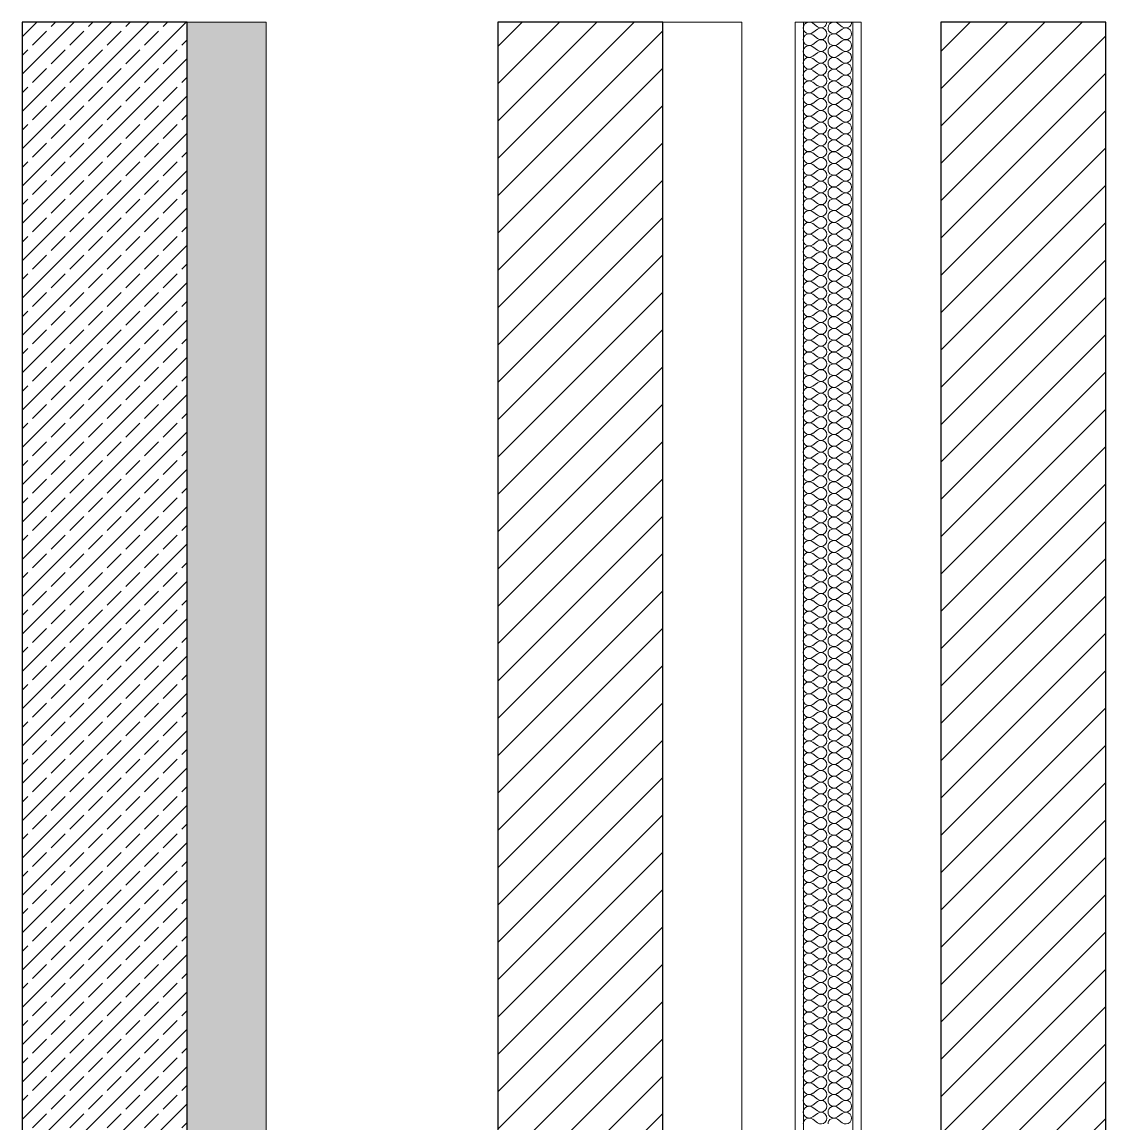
# Model space of a CAD drawing. Header units: centimetres. Extents: x 2952 to 4857, y -1578 to 78.
# Drawn here: x 4641.3 to 4805.5, y -1140.7 to -973.7 of the extents above; entities that cross this region are included whole.
import ezdxf

# ---------------------------------------------------------------- set-up
doc = ezdxf.new("R2010")
doc.units = ezdxf.units.CM
doc.header["$MEASUREMENT"] = 0
doc.layers.add('fill', color=7, linetype='Continuous')
doc.layers.add('стени', color=7, linetype='Continuous')
pattern_1 = [(45, (0, 0), (-2.828427, 2.828427), [])]

# ---------------------------------------------------------------- blocks, each defined once
blk = doc.blocks.new('*X12')
at = {"layer": 'fill', "color": 7, "linetype": 'Continuous', "lineweight": 5}
for p, q in [((4761.8, -974.45), (4761.08, -973.91)), ((4761.8, -974.81), (4761.08, -975.34)), ((4765.55, -974.45), (4764.83, -973.91)), ((4765.55, -974.81), (4764.83, -975.34)), ((4761.8, -976.23), (4761.08, -975.7)), ((4761.8, -976.59), (4761.08, -977.13)), ((4765.55, -976.23), (4764.83, -975.7)), ((4765.55, -976.59), (4764.83, -977.13)), ((4761.8, -978.02), (4761.08, -977.48)), ((4761.8, -978.38), (4761.08, -978.91)), ((4765.55, -978.02), (4764.83, -977.48)), ((4765.55, -978.38), (4764.83, -978.91)), ((4761.8, -979.81), (4761.08, -979.27)), ((4765.55, -979.81), (4764.83, -979.27)), ((4761.8, -980.16), (4761.08, -980.7)), ((4761.8, -981.59), (4761.08, -981.06)), ((4765.55, -980.16), (4764.83, -980.7)), ((4765.55, -981.59), (4764.83, -981.06)), ((4761.8, -981.95), (4761.08, -982.48)), ((4761.8, -983.38), (4761.08, -982.84)), ((4765.55, -981.95), (4764.83, -982.48)), ((4765.55, -983.38), (4764.83, -982.84)), ((4761.8, -983.73), (4761.08, -984.27)), ((4761.8, -985.16), (4761.08, -984.63)), ((4765.55, -983.73), (4764.83, -984.27)), ((4765.55, -985.16), (4764.83, -984.63)), ((4761.8, -985.52), (4761.08, -986.06)), ((4761.8, -986.95), (4761.08, -986.41)), ((4765.55, -985.52), (4764.83, -986.06)), ((4765.55, -986.95), (4764.83, -986.41)), ((4761.8, -987.31), (4761.08, -987.84)), ((4761.8, -988.73), (4761.08, -988.2)), ((4765.55, -987.31), (4764.83, -987.84)), ((4765.55, -988.73), (4764.83, -988.2)), ((4761.8, -989.09), (4761.08, -989.63)), ((4761.8, -990.52), (4761.08, -989.98)), ((4765.55, -989.09), (4764.83, -989.63)), ((4765.55, -990.52), (4764.83, -989.98)), ((4761.8, -990.88), (4761.08, -991.41)), ((4765.55, -990.88), (4764.83, -991.41)), ((4761.8, -992.31), (4761.08, -991.77)), ((4761.8, -992.66), (4761.08, -993.2)), ((4765.55, -992.31), (4764.83, -991.77)), ((4765.55, -992.66), (4764.83, -993.2)), ((4761.8, -994.09), (4761.08, -993.56)), ((4761.8, -994.45), (4761.08, -994.98)), ((4765.55, -994.09), (4764.83, -993.56)), ((4765.55, -994.45), (4764.83, -994.98)), ((4761.8, -995.88), (4761.08, -995.34)), ((4761.8, -996.23), (4761.08, -996.77)), ((4765.55, -995.88), (4764.83, -995.34)), ((4765.55, -996.23), (4764.83, -996.77)), ((4761.8, -997.66), (4761.08, -997.13)), ((4761.8, -998.02), (4761.08, -998.56)), ((4765.55, -997.66), (4764.83, -997.13)), ((4765.55, -998.02), (4764.83, -998.56)), ((4761.8, -999.45), (4761.08, -998.91)), ((4761.8, -999.81), (4761.08, -1000.34)), ((4765.55, -999.45), (4764.83, -998.91)), ((4765.55, -999.81), (4764.83, -1000.34)), ((4761.8, -1001.23), (4761.08, -1000.7)), ((4761.8, -1001.59), (4761.08, -1002.13)), ((4765.55, -1001.23), (4764.83, -1000.7)), ((4765.55, -1001.59), (4764.83, -1002.13)), ((4761.8, -1003.02), (4761.08, -1002.48)), ((4761.8, -1003.38), (4761.08, -1003.91)), ((4765.55, -1003.02), (4764.83, -1002.48)), ((4765.55, -1003.38), (4764.83, -1003.91)), ((4761.8, -1004.81), (4761.08, -1004.27)), ((4765.55, -1004.81), (4764.83, -1004.27)), ((4761.8, -1005.16), (4761.08, -1005.7)), ((4761.8, -1006.59), (4761.08, -1006.06)), ((4765.55, -1005.16), (4764.83, -1005.7)), ((4765.55, -1006.59), (4764.83, -1006.06)), ((4761.8, -1006.95), (4761.08, -1007.48)), ((4761.8, -1008.38), (4761.08, -1007.84)), ((4765.55, -1006.95), (4764.83, -1007.48)), ((4765.55, -1008.38), (4764.83, -1007.84)), ((4761.8, -1008.73), (4761.08, -1009.27)), ((4761.8, -1010.16), (4761.08, -1009.63)), ((4765.55, -1008.73), (4764.83, -1009.27)), ((4765.55, -1010.16), (4764.83, -1009.63)), ((4761.8, -1010.52), (4761.08, -1011.06)), ((4761.8, -1011.95), (4761.08, -1011.41)), ((4765.55, -1010.52), (4764.83, -1011.06)), ((4765.55, -1011.95), (4764.83, -1011.41)), ((4761.8, -1012.31), (4761.08, -1012.84)), ((4761.8, -1013.73), (4761.08, -1013.2)), ((4765.55, -1012.31), (4764.83, -1012.84)), ((4765.55, -1013.73), (4764.83, -1013.2)), ((4761.8, -1014.09), (4761.08, -1014.63)), ((4761.8, -1015.52), (4761.08, -1014.98)), ((4765.55, -1014.09), (4764.83, -1014.63)), ((4765.55, -1015.52), (4764.83, -1014.98)), ((4761.8, -1015.88), (4761.08, -1016.41)), ((4761.8, -1017.31), (4761.08, -1016.77)), ((4765.55, -1015.88), (4764.83, -1016.41)), ((4765.55, -1017.31), (4764.83, -1016.77)), ((4761.8, -1017.66), (4761.08, -1018.2)), ((4765.55, -1017.66), (4764.83, -1018.2)), ((4761.8, -1019.09), (4761.08, -1018.56)), ((4761.8, -1019.45), (4761.08, -1019.98)), ((4765.55, -1019.09), (4764.83, -1018.56)), ((4765.55, -1019.45), (4764.83, -1019.98)), ((4761.8, -1020.88), (4761.08, -1020.34)), ((4761.8, -1021.23), (4761.08, -1021.77)), ((4765.55, -1020.88), (4764.83, -1020.34)), ((4765.55, -1021.23), (4764.83, -1021.77)), ((4761.8, -1022.66), (4761.08, -1022.13)), ((4761.8, -1023.02), (4761.08, -1023.56)), ((4765.55, -1022.66), (4764.83, -1022.13)), ((4765.55, -1023.02), (4764.83, -1023.56)), ((4761.8, -1024.45), (4761.08, -1023.91)), ((4761.8, -1024.81), (4761.08, -1025.34)), ((4765.55, -1024.45), (4764.83, -1023.91)), ((4765.55, -1024.81), (4764.83, -1025.34)), ((4761.8, -1026.23), (4761.08, -1025.7)), ((4761.8, -1026.59), (4761.08, -1027.13)), ((4765.55, -1026.23), (4764.83, -1025.7)), ((4765.55, -1026.59), (4764.83, -1027.13)), ((4761.8, -1028.02), (4761.08, -1027.48)), ((4761.8, -1028.38), (4761.08, -1028.91)), ((4765.55, -1028.02), (4764.83, -1027.48)), ((4765.55, -1028.38), (4764.83, -1028.91)), ((4761.8, -1029.81), (4761.08, -1029.27)), ((4765.55, -1029.81), (4764.83, -1029.27)), ((4761.8, -1030.16), (4761.08, -1030.7)), ((4761.8, -1031.59), (4761.08, -1031.06)), ((4765.55, -1030.16), (4764.83, -1030.7)), ((4765.55, -1031.59), (4764.83, -1031.06)), ((4761.8, -1031.95), (4761.08, -1032.48)), ((4761.8, -1033.38), (4761.08, -1032.84)), ((4765.55, -1031.95), (4764.83, -1032.48)), ((4765.55, -1033.38), (4764.83, -1032.84)), ((4761.8, -1033.73), (4761.08, -1034.27)), ((4761.8, -1035.16), (4761.08, -1034.63)), ((4765.55, -1033.73), (4764.83, -1034.27)), ((4765.55, -1035.16), (4764.83, -1034.63)), ((4761.8, -1035.52), (4761.08, -1036.06)), ((4761.8, -1036.95), (4761.08, -1036.41)), ((4765.55, -1035.52), (4764.83, -1036.06)), ((4765.55, -1036.95), (4764.83, -1036.41)), ((4761.8, -1037.31), (4761.08, -1037.84)), ((4761.8, -1038.73), (4761.08, -1038.2)), ((4765.55, -1037.31), (4764.83, -1037.84)), ((4765.55, -1038.73), (4764.83, -1038.2)), ((4761.8, -1039.09), (4761.08, -1039.63)), ((4761.8, -1040.52), (4761.08, -1039.98)), ((4765.55, -1039.09), (4764.83, -1039.63)), ((4765.55, -1040.52), (4764.83, -1039.98)), ((4761.8, -1040.88), (4761.08, -1041.41)), ((4761.8, -1042.31), (4761.08, -1041.77)), ((4765.55, -1040.88), (4764.83, -1041.41)), ((4765.55, -1042.31), (4764.83, -1041.77)), ((4761.8, -1042.66), (4761.08, -1043.2)), ((4765.55, -1042.66), (4764.83, -1043.2)), ((4761.8, -1044.09), (4761.08, -1043.56)), ((4761.8, -1044.45), (4761.08, -1044.98)), ((4765.55, -1044.09), (4764.83, -1043.56)), ((4765.55, -1044.45), (4764.83, -1044.98)), ((4761.8, -1045.88), (4761.08, -1045.34)), ((4761.8, -1046.23), (4761.08, -1046.77)), ((4765.55, -1045.88), (4764.83, -1045.34)), ((4765.55, -1046.23), (4764.83, -1046.77)), ((4761.8, -1047.66), (4761.08, -1047.13)), ((4761.8, -1048.02), (4761.08, -1048.56)), ((4765.55, -1047.66), (4764.83, -1047.13)), ((4765.55, -1048.02), (4764.83, -1048.56)), ((4761.8, -1049.45), (4761.08, -1048.91)), ((4761.8, -1049.81), (4761.08, -1050.34)), ((4765.55, -1049.45), (4764.83, -1048.91)), ((4765.55, -1049.81), (4764.83, -1050.34)), ((4761.8, -1051.23), (4761.08, -1050.7)), ((4761.8, -1051.59), (4761.08, -1052.13)), ((4765.55, -1051.23), (4764.83, -1050.7)), ((4765.55, -1051.59), (4764.83, -1052.13)), ((4761.8, -1053.02), (4761.08, -1052.48)), ((4761.8, -1053.38), (4761.08, -1053.91)), ((4765.55, -1053.02), (4764.83, -1052.48)), ((4765.55, -1053.38), (4764.83, -1053.91)), ((4761.8, -1054.81), (4761.08, -1054.27)), ((4761.8, -1055.16), (4761.08, -1055.7)), ((4765.55, -1054.81), (4764.83, -1054.27)), ((4765.55, -1055.16), (4764.83, -1055.7)), ((4761.8, -1056.59), (4761.08, -1056.06)), ((4765.55, -1056.59), (4764.83, -1056.06)), ((4761.8, -1056.95), (4761.08, -1057.48)), ((4761.8, -1058.38), (4761.08, -1057.84)), ((4765.55, -1056.95), (4764.83, -1057.48)), ((4765.55, -1058.38), (4764.83, -1057.84)), ((4761.8, -1058.73), (4761.08, -1059.27)), ((4761.8, -1060.16), (4761.08, -1059.63)), ((4765.55, -1058.73), (4764.83, -1059.27)), ((4765.55, -1060.16), (4764.83, -1059.63)), ((4761.8, -1060.52), (4761.08, -1061.06)), ((4761.8, -1061.95), (4761.08, -1061.41)), ((4765.55, -1060.52), (4764.83, -1061.06)), ((4765.55, -1061.95), (4764.83, -1061.41)), ((4761.8, -1062.31), (4761.08, -1062.84)), ((4761.8, -1063.73), (4761.08, -1063.2)), ((4765.55, -1062.31), (4764.83, -1062.84)), ((4765.55, -1063.73), (4764.83, -1063.2)), ((4761.8, -1064.09), (4761.08, -1064.63)), ((4761.8, -1065.52), (4761.08, -1064.98)), ((4765.55, -1064.09), (4764.83, -1064.63)), ((4765.55, -1065.52), (4764.83, -1064.98)), ((4761.8, -1065.88), (4761.08, -1066.41)), ((4761.8, -1067.31), (4761.08, -1066.77)), ((4765.55, -1065.88), (4764.83, -1066.41)), ((4765.55, -1067.31), (4764.83, -1066.77)), ((4761.8, -1067.66), (4761.08, -1068.2)), ((4765.55, -1067.66), (4764.83, -1068.2)), ((4761.8, -1069.09), (4761.08, -1068.56)), ((4761.8, -1069.45), (4761.08, -1069.98)), ((4765.55, -1069.09), (4764.83, -1068.56)), ((4765.55, -1069.45), (4764.83, -1069.98)), ((4761.8, -1070.88), (4761.08, -1070.34)), ((4761.8, -1071.23), (4761.08, -1071.77)), ((4765.55, -1070.88), (4764.83, -1070.34)), ((4765.55, -1071.23), (4764.83, -1071.77)), ((4761.8, -1072.66), (4761.08, -1072.13)), ((4761.8, -1073.02), (4761.08, -1073.56)), ((4765.55, -1072.66), (4764.83, -1072.13)), ((4765.55, -1073.02), (4764.83, -1073.56)), ((4761.8, -1074.45), (4761.08, -1073.91)), ((4761.8, -1074.81), (4761.08, -1075.34)), ((4765.55, -1074.45), (4764.83, -1073.91)), ((4765.55, -1074.81), (4764.83, -1075.34)), ((4761.8, -1076.23), (4761.08, -1075.7)), ((4761.8, -1076.59), (4761.08, -1077.13)), ((4765.55, -1076.23), (4764.83, -1075.7)), ((4765.55, -1076.59), (4764.83, -1077.13)), ((4761.8, -1078.02), (4761.08, -1077.48)), ((4761.8, -1078.38), (4761.08, -1078.91)), ((4765.55, -1078.02), (4764.83, -1077.48)), ((4765.55, -1078.38), (4764.83, -1078.91)), ((4761.8, -1079.81), (4761.08, -1079.27)), ((4761.8, -1080.16), (4761.08, -1080.7)), ((4765.55, -1079.81), (4764.83, -1079.27)), ((4765.55, -1080.16), (4764.83, -1080.7)), ((4761.8, -1081.59), (4761.08, -1081.06)), ((4765.55, -1081.59), (4764.83, -1081.06)), ((4761.8, -1081.95), (4761.08, -1082.48)), ((4761.8, -1083.38), (4761.08, -1082.84)), ((4765.55, -1081.95), (4764.83, -1082.48)), ((4765.55, -1083.38), (4764.83, -1082.84)), ((4761.8, -1083.73), (4761.08, -1084.27)), ((4761.8, -1085.16), (4761.08, -1084.63)), ((4765.55, -1083.73), (4764.83, -1084.27)), ((4765.55, -1085.16), (4764.83, -1084.63)), ((4761.8, -1085.52), (4761.08, -1086.06)), ((4761.8, -1086.95), (4761.08, -1086.41)), ((4765.55, -1085.52), (4764.83, -1086.06)), ((4765.55, -1086.95), (4764.83, -1086.41)), ((4761.8, -1087.31), (4761.08, -1087.84)), ((4761.8, -1088.73), (4761.08, -1088.2)), ((4765.55, -1087.31), (4764.83, -1087.84)), ((4765.55, -1088.73), (4764.83, -1088.2)), ((4761.8, -1089.09), (4761.08, -1089.63)), ((4761.8, -1090.52), (4761.08, -1089.98)), ((4765.55, -1089.09), (4764.83, -1089.63)), ((4765.55, -1090.52), (4764.83, -1089.98)), ((4761.8, -1090.88), (4761.08, -1091.41)), ((4761.8, -1092.31), (4761.08, -1091.77)), ((4765.55, -1090.88), (4764.83, -1091.41)), ((4765.55, -1092.31), (4764.83, -1091.77)), ((4761.8, -1092.66), (4761.08, -1093.2)), ((4761.8, -1094.09), (4761.08, -1093.56)), ((4765.55, -1092.66), (4764.83, -1093.2)), ((4765.55, -1094.09), (4764.83, -1093.56)), ((4761.8, -1094.45), (4761.08, -1094.98)), ((4765.55, -1094.45), (4764.83, -1094.98)), ((4761.8, -1095.88), (4761.08, -1095.34)), ((4761.8, -1096.23), (4761.08, -1096.77)), ((4765.55, -1095.88), (4764.83, -1095.34)), ((4765.55, -1096.23), (4764.83, -1096.77)), ((4761.8, -1097.66), (4761.08, -1097.13)), ((4761.8, -1098.02), (4761.08, -1098.56)), ((4765.55, -1097.66), (4764.83, -1097.13)), ((4765.55, -1098.02), (4764.83, -1098.56)), ((4761.8, -1099.45), (4761.08, -1098.91)), ((4761.8, -1099.81), (4761.08, -1100.34)), ((4765.55, -1099.45), (4764.83, -1098.91)), ((4765.55, -1099.81), (4764.83, -1100.34)), ((4761.8, -1101.23), (4761.08, -1100.7)), ((4761.8, -1101.59), (4761.08, -1102.13)), ((4765.55, -1101.23), (4764.83, -1100.7)), ((4765.55, -1101.59), (4764.83, -1102.13)), ((4761.8, -1103.02), (4761.08, -1102.48)), ((4761.8, -1103.38), (4761.08, -1103.91)), ((4765.55, -1103.02), (4764.83, -1102.48)), ((4765.55, -1103.38), (4764.83, -1103.91)), ((4761.8, -1104.81), (4761.08, -1104.27)), ((4761.8, -1105.16), (4761.08, -1105.7)), ((4765.55, -1104.81), (4764.83, -1104.27)), ((4765.55, -1105.16), (4764.83, -1105.7)), ((4761.8, -1106.59), (4761.08, -1106.06)), ((4765.55, -1106.59), (4764.83, -1106.06)), ((4761.8, -1106.95), (4761.08, -1107.48)), ((4761.8, -1108.38), (4761.08, -1107.84)), ((4765.55, -1106.95), (4764.83, -1107.48)), ((4765.55, -1108.38), (4764.83, -1107.84)), ((4761.8, -1108.73), (4761.08, -1109.27)), ((4761.8, -1110.16), (4761.08, -1109.63)), ((4765.55, -1108.73), (4764.83, -1109.27)), ((4765.55, -1110.16), (4764.83, -1109.63)), ((4761.8, -1110.52), (4761.08, -1111.06)), ((4761.8, -1111.95), (4761.08, -1111.41)), ((4765.55, -1110.52), (4764.83, -1111.06)), ((4765.55, -1111.95), (4764.83, -1111.41)), ((4761.8, -1112.31), (4761.08, -1112.84)), ((4761.8, -1113.73), (4761.08, -1113.2)), ((4765.55, -1112.31), (4764.83, -1112.84)), ((4765.55, -1113.73), (4764.83, -1113.2)), ((4761.8, -1114.09), (4761.08, -1114.63)), ((4761.8, -1115.52), (4761.08, -1114.98)), ((4765.55, -1114.09), (4764.83, -1114.63)), ((4765.55, -1115.52), (4764.83, -1114.98)), ((4761.8, -1115.88), (4761.08, -1116.41)), ((4761.8, -1117.31), (4761.08, -1116.77)), ((4765.55, -1115.88), (4764.83, -1116.41)), ((4765.55, -1117.31), (4764.83, -1116.77)), ((4761.8, -1117.66), (4761.08, -1118.2)), ((4761.8, -1119.09), (4761.08, -1118.56)), ((4765.55, -1117.66), (4764.83, -1118.2)), ((4765.55, -1119.09), (4764.83, -1118.56)), ((4761.8, -1119.45), (4761.08, -1119.98)), ((4765.55, -1119.45), (4764.83, -1119.98)), ((4761.8, -1120.88), (4761.08, -1120.34)), ((4761.8, -1121.23), (4761.08, -1121.77)), ((4765.55, -1120.88), (4764.83, -1120.34)), ((4765.55, -1121.23), (4764.83, -1121.77)), ((4761.8, -1122.66), (4761.08, -1122.13)), ((4761.8, -1123.02), (4761.08, -1123.56)), ((4765.55, -1122.66), (4764.83, -1122.13)), ((4765.55, -1123.02), (4764.83, -1123.56)), ((4761.8, -1124.45), (4761.08, -1123.91)), ((4761.8, -1124.81), (4761.08, -1125.34)), ((4765.55, -1124.45), (4764.83, -1123.91)), ((4765.55, -1124.81), (4764.83, -1125.34)), ((4761.8, -1126.23), (4761.08, -1125.7)), ((4761.8, -1126.59), (4761.08, -1127.13)), ((4765.55, -1126.23), (4764.83, -1125.7)), ((4765.55, -1126.59), (4764.83, -1127.13)), ((4761.8, -1128.02), (4761.08, -1127.48)), ((4761.8, -1128.38), (4761.08, -1128.91)), ((4765.55, -1128.02), (4764.83, -1127.48)), ((4765.55, -1128.38), (4764.83, -1128.91)), ((4761.8, -1129.81), (4761.08, -1129.27)), ((4761.8, -1130.16), (4761.08, -1130.7)), ((4765.55, -1129.81), (4764.83, -1129.27)), ((4765.55, -1130.16), (4764.83, -1130.7)), ((4761.8, -1131.59), (4761.08, -1131.06)), ((4761.8, -1131.95), (4761.08, -1132.48)), ((4765.55, -1131.59), (4764.83, -1131.06)), ((4765.55, -1131.95), (4764.83, -1132.48)), ((4761.8, -1133.38), (4761.08, -1132.84)), ((4765.55, -1133.38), (4764.83, -1132.84)), ((4761.8, -1133.73), (4761.08, -1134.27)), ((4761.8, -1135.16), (4761.08, -1134.63)), ((4765.55, -1133.73), (4764.83, -1134.27)), ((4765.55, -1135.16), (4764.83, -1134.63)), ((4761.8, -1135.52), (4761.08, -1136.06)), ((4761.8, -1136.95), (4761.08, -1136.41)), ((4765.55, -1135.52), (4764.83, -1136.06)), ((4765.55, -1136.95), (4764.83, -1136.41)), ((4761.8, -1137.31), (4761.08, -1137.84)), ((4761.8, -1138.73), (4761.08, -1138.2)), ((4765.55, -1137.31), (4764.83, -1137.84)), ((4765.55, -1138.73), (4764.83, -1138.2)), ((4761.8, -1139.09), (4761.08, -1139.63)), ((4761.8, -1140.52), (4761.08, -1139.98)), ((4765.55, -1139.09), (4764.83, -1139.63)), ((4765.55, -1140.52), (4764.83, -1139.98))]:
    blk.add_line(p, q, dxfattribs=at)
for centre, start, end in [((4760.55, -974.63), 95.5084, 180), ((4760.55, -974.63), 180, 306.8699), ((4760.55, -974.63), 53.1301, 84.4916), ((4762.33, -973.73), 233.1301, 359.7354), ((4762.33, -975.52), 233.1301, 126.8699), ((4764.3, -974.63), 95.5084, 180), ((4764.3, -974.63), 180, 306.8699), ((4764.3, -974.63), 53.1301, 84.4916), ((4766.08, -973.73), 233.1301, 359.7354), ((4766.08, -975.52), 233.1301, 126.8699), ((4760.55, -976.41), 53.1301, 180), ((4760.55, -976.41), 180, 306.8699), ((4762.33, -977.31), 233.1301, 126.8699), ((4764.3, -976.41), 53.1301, 180), ((4764.3, -976.41), 180, 306.8699), ((4766.08, -977.31), 233.1301, 126.8699), ((4760.55, -978.2), 53.1301, 180), ((4760.55, -978.2), 180, 306.8699), ((4762.33, -979.09), 233.1301, 126.8699), ((4764.3, -978.2), 53.1301, 180), ((4764.3, -978.2), 180, 306.8699), ((4766.08, -979.09), 233.1301, 126.8699), ((4760.55, -979.98), 53.1301, 180), ((4760.55, -979.98), 180, 306.8699), ((4762.33, -980.88), 233.1301, 126.8699), ((4764.3, -979.98), 53.1301, 180), ((4764.3, -979.98), 180, 306.8699), ((4766.08, -980.88), 233.1301, 126.8699), ((4760.55, -981.77), 53.1301, 180), ((4764.3, -981.77), 53.1301, 180), ((4760.55, -981.77), 180, 306.8699), ((4760.55, -983.56), 53.1301, 180), ((4762.33, -982.66), 233.1301, 126.8699), ((4764.3, -981.77), 180, 306.8699), ((4764.3, -983.56), 53.1301, 180), ((4766.08, -982.66), 233.1301, 126.8699), ((4760.55, -983.56), 180, 306.8699), ((4760.55, -985.34), 53.1301, 180), ((4762.33, -984.45), 233.1301, 126.8699), ((4764.3, -983.56), 180, 306.8699), ((4764.3, -985.34), 53.1301, 180), ((4766.08, -984.45), 233.1301, 126.8699), ((4760.55, -985.34), 180, 306.8699), ((4760.55, -987.13), 53.1301, 180), ((4762.33, -986.23), 233.1301, 126.8699), ((4764.3, -985.34), 180, 306.8699), ((4764.3, -987.13), 53.1301, 180), ((4766.08, -986.23), 233.1301, 126.8699), ((4760.55, -987.13), 180, 306.8699), ((4760.55, -988.91), 53.1301, 180), ((4762.33, -988.02), 233.1301, 126.8699), ((4764.3, -987.13), 180, 306.8699), ((4764.3, -988.91), 53.1301, 180), ((4766.08, -988.02), 233.1301, 126.8699), ((4760.55, -988.91), 180, 306.8699), ((4760.55, -990.7), 53.1301, 180), ((4762.33, -989.81), 233.1301, 126.8699), ((4764.3, -988.91), 180, 306.8699), ((4764.3, -990.7), 53.1301, 180), ((4766.08, -989.81), 233.1301, 126.8699), ((4760.55, -990.7), 180, 306.8699), ((4760.55, -992.48), 53.1301, 180), ((4762.33, -991.59), 233.1301, 126.8699), ((4764.3, -990.7), 180, 306.8699), ((4764.3, -992.48), 53.1301, 180), ((4766.08, -991.59), 233.1301, 126.8699), ((4760.55, -992.48), 180, 306.8699), ((4760.55, -994.27), 53.1301, 180), ((4762.33, -993.38), 233.1301, 126.8699), ((4764.3, -992.48), 180, 306.8699), ((4764.3, -994.27), 53.1301, 180), ((4766.08, -993.38), 233.1301, 126.8699), ((4760.55, -994.27), 180, 306.8699), ((4762.33, -995.16), 233.1301, 126.8699), ((4764.3, -994.27), 180, 306.8699), ((4766.08, -995.16), 233.1301, 126.8699), ((4760.55, -996.06), 53.1301, 180), ((4760.55, -996.06), 180, 306.8699), ((4762.33, -996.95), 233.1301, 126.8699), ((4764.3, -996.06), 53.1301, 180), ((4764.3, -996.06), 180, 306.8699), ((4766.08, -996.95), 233.1301, 126.8699), ((4760.55, -997.84), 53.1301, 180), ((4760.55, -997.84), 180, 306.8699), ((4762.33, -998.73), 233.1301, 126.8699), ((4764.3, -997.84), 53.1301, 180), ((4764.3, -997.84), 180, 306.8699), ((4766.08, -998.73), 233.1301, 126.8699), ((4760.55, -999.63), 53.1301, 180), ((4760.55, -999.63), 180, 306.8699), ((4762.33, -1000.52), 233.1301, 126.8699), ((4764.3, -999.63), 53.1301, 180), ((4764.3, -999.63), 180, 306.8699), ((4766.08, -1000.52), 233.1301, 126.8699), ((4760.55, -1001.41), 53.1301, 180), ((4760.55, -1001.41), 180, 306.8699), ((4762.33, -1002.31), 233.1301, 126.8699), ((4764.3, -1001.41), 53.1301, 180), ((4764.3, -1001.41), 180, 306.8699), ((4766.08, -1002.31), 233.1301, 126.8699), ((4760.55, -1003.2), 53.1301, 180), ((4760.55, -1003.2), 180, 306.8699), ((4762.33, -1004.09), 233.1301, 126.8699), ((4764.3, -1003.2), 53.1301, 180), ((4764.3, -1003.2), 180, 306.8699), ((4766.08, -1004.09), 233.1301, 126.8699), ((4760.55, -1004.98), 53.1301, 180), ((4760.55, -1004.98), 180, 306.8699), ((4762.33, -1005.88), 233.1301, 126.8699), ((4764.3, -1004.98), 53.1301, 180), ((4764.3, -1004.98), 180, 306.8699), ((4766.08, -1005.88), 233.1301, 126.8699), ((4760.55, -1006.77), 53.1301, 180), ((4764.3, -1006.77), 53.1301, 180), ((4760.55, -1006.77), 180, 306.8699), ((4760.55, -1008.56), 53.1301, 180), ((4762.33, -1007.66), 233.1301, 126.8699), ((4764.3, -1006.77), 180, 306.8699), ((4764.3, -1008.56), 53.1301, 180), ((4766.08, -1007.66), 233.1301, 126.8699), ((4760.55, -1008.56), 180, 306.8699), ((4760.55, -1010.34), 53.1301, 180), ((4762.33, -1009.45), 233.1301, 126.8699), ((4764.3, -1008.56), 180, 306.8699), ((4764.3, -1010.34), 53.1301, 180), ((4766.08, -1009.45), 233.1301, 126.8699), ((4760.55, -1010.34), 180, 306.8699), ((4760.55, -1012.13), 53.1301, 180), ((4762.33, -1011.23), 233.1301, 126.8699), ((4764.3, -1010.34), 180, 306.8699), ((4764.3, -1012.13), 53.1301, 180), ((4766.08, -1011.23), 233.1301, 126.8699), ((4760.55, -1012.13), 180, 306.8699), ((4760.55, -1013.91), 53.1301, 180), ((4762.33, -1013.02), 233.1301, 126.8699), ((4764.3, -1012.13), 180, 306.8699), ((4764.3, -1013.91), 53.1301, 180), ((4766.08, -1013.02), 233.1301, 126.8699), ((4760.55, -1013.91), 180, 306.8699), ((4760.55, -1015.7), 53.1301, 180), ((4762.33, -1014.81), 233.1301, 126.8699), ((4764.3, -1013.91), 180, 306.8699), ((4764.3, -1015.7), 53.1301, 180), ((4766.08, -1014.81), 233.1301, 126.8699), ((4760.55, -1015.7), 180, 306.8699), ((4760.55, -1017.48), 53.1301, 180), ((4762.33, -1016.59), 233.1301, 126.8699), ((4764.3, -1015.7), 180, 306.8699), ((4764.3, -1017.48), 53.1301, 180), ((4766.08, -1016.59), 233.1301, 126.8699), ((4760.55, -1017.48), 180, 306.8699), ((4760.55, -1019.27), 53.1301, 180), ((4762.33, -1018.38), 233.1301, 126.8699), ((4764.3, -1017.48), 180, 306.8699), ((4764.3, -1019.27), 53.1301, 180), ((4766.08, -1018.38), 233.1301, 126.8699), ((4760.55, -1019.27), 180, 306.8699), ((4762.33, -1020.16), 233.1301, 126.8699), ((4764.3, -1019.27), 180, 306.8699), ((4766.08, -1020.16), 233.1301, 126.8699), ((4760.55, -1021.06), 53.1301, 180), ((4760.55, -1021.06), 180, 306.8699), ((4762.33, -1021.95), 233.1301, 126.8699), ((4764.3, -1021.06), 53.1301, 180), ((4764.3, -1021.06), 180, 306.8699), ((4766.08, -1021.95), 233.1301, 126.8699), ((4760.55, -1022.84), 53.1301, 180), ((4760.55, -1022.84), 180, 306.8699), ((4762.33, -1023.73), 233.1301, 126.8699), ((4764.3, -1022.84), 53.1301, 180), ((4764.3, -1022.84), 180, 306.8699), ((4766.08, -1023.73), 233.1301, 126.8699), ((4760.55, -1024.63), 53.1301, 180), ((4760.55, -1024.63), 180, 306.8699), ((4762.33, -1025.52), 233.1301, 126.8699), ((4764.3, -1024.63), 53.1301, 180), ((4764.3, -1024.63), 180, 306.8699), ((4766.08, -1025.52), 233.1301, 126.8699), ((4760.55, -1026.41), 53.1301, 180), ((4760.55, -1026.41), 180, 306.8699), ((4762.33, -1027.31), 233.1301, 126.8699), ((4764.3, -1026.41), 53.1301, 180), ((4764.3, -1026.41), 180, 306.8699), ((4766.08, -1027.31), 233.1301, 126.8699), ((4760.55, -1028.2), 53.1301, 180), ((4760.55, -1028.2), 180, 306.8699), ((4762.33, -1029.09), 233.1301, 126.8699), ((4764.3, -1028.2), 53.1301, 180), ((4764.3, -1028.2), 180, 306.8699), ((4766.08, -1029.09), 233.1301, 126.8699), ((4760.55, -1029.98), 53.1301, 180), ((4760.55, -1029.98), 180, 306.8699), ((4762.33, -1030.88), 233.1301, 126.8699), ((4764.3, -1029.98), 53.1301, 180), ((4764.3, -1029.98), 180, 306.8699), ((4766.08, -1030.88), 233.1301, 126.8699), ((4760.55, -1031.77), 53.1301, 180), ((4760.55, -1031.77), 180, 306.8699), ((4762.33, -1032.66), 233.1301, 126.8699), ((4764.3, -1031.77), 53.1301, 180), ((4764.3, -1031.77), 180, 306.8699), ((4766.08, -1032.66), 233.1301, 126.8699), ((4760.55, -1033.56), 53.1301, 180), ((4764.3, -1033.56), 53.1301, 180), ((4760.55, -1033.56), 180, 306.8699), ((4760.55, -1035.34), 53.1301, 180), ((4762.33, -1034.45), 233.1301, 126.8699), ((4764.3, -1033.56), 180, 306.8699), ((4764.3, -1035.34), 53.1301, 180), ((4766.08, -1034.45), 233.1301, 126.8699), ((4760.55, -1035.34), 180, 306.8699), ((4760.55, -1037.13), 53.1301, 180), ((4762.33, -1036.23), 233.1301, 126.8699), ((4764.3, -1035.34), 180, 306.8699), ((4764.3, -1037.13), 53.1301, 180), ((4766.08, -1036.23), 233.1301, 126.8699), ((4760.55, -1037.13), 180, 306.8699), ((4760.55, -1038.91), 53.1301, 180), ((4762.33, -1038.02), 233.1301, 126.8699), ((4764.3, -1037.13), 180, 306.8699), ((4764.3, -1038.91), 53.1301, 180), ((4766.08, -1038.02), 233.1301, 126.8699), ((4760.55, -1038.91), 180, 306.8699), ((4760.55, -1040.7), 53.1301, 180), ((4762.33, -1039.81), 233.1301, 126.8699), ((4764.3, -1038.91), 180, 306.8699), ((4764.3, -1040.7), 53.1301, 180), ((4766.08, -1039.81), 233.1301, 126.8699), ((4760.55, -1040.7), 180, 306.8699), ((4760.55, -1042.48), 53.1301, 180), ((4762.33, -1041.59), 233.1301, 126.8699), ((4764.3, -1040.7), 180, 306.8699), ((4764.3, -1042.48), 53.1301, 180), ((4766.08, -1041.59), 233.1301, 126.8699), ((4760.55, -1042.48), 180, 306.8699), ((4760.55, -1044.27), 53.1301, 180), ((4762.33, -1043.38), 233.1301, 126.8699), ((4764.3, -1042.48), 180, 306.8699), ((4764.3, -1044.27), 53.1301, 180), ((4766.08, -1043.38), 233.1301, 126.8699), ((4760.55, -1044.27), 180, 306.8699), ((4760.55, -1046.06), 53.1301, 180), ((4762.33, -1045.16), 233.1301, 126.8699), ((4764.3, -1044.27), 180, 306.8699), ((4764.3, -1046.06), 53.1301, 180), ((4766.08, -1045.16), 233.1301, 126.8699), ((4760.55, -1046.06), 180, 306.8699), ((4762.33, -1046.95), 233.1301, 126.8699), ((4764.3, -1046.06), 180, 306.8699), ((4766.08, -1046.95), 233.1301, 126.8699), ((4760.55, -1047.84), 53.1301, 180), ((4760.55, -1047.84), 180, 306.8699), ((4762.33, -1048.73), 233.1301, 126.8699), ((4764.3, -1047.84), 53.1301, 180), ((4764.3, -1047.84), 180, 306.8699), ((4766.08, -1048.73), 233.1301, 126.8699), ((4760.55, -1049.63), 53.1301, 180), ((4760.55, -1049.63), 180, 306.8699), ((4762.33, -1050.52), 233.1301, 126.8699), ((4764.3, -1049.63), 53.1301, 180), ((4764.3, -1049.63), 180, 306.8699), ((4766.08, -1050.52), 233.1301, 126.8699), ((4760.55, -1051.41), 53.1301, 180), ((4760.55, -1051.41), 180, 306.8699), ((4762.33, -1052.31), 233.1301, 126.8699), ((4764.3, -1051.41), 53.1301, 180), ((4764.3, -1051.41), 180, 306.8699), ((4766.08, -1052.31), 233.1301, 126.8699), ((4760.55, -1053.2), 53.1301, 180), ((4760.55, -1053.2), 180, 306.8699), ((4762.33, -1054.09), 233.1301, 126.8699), ((4764.3, -1053.2), 53.1301, 180), ((4764.3, -1053.2), 180, 306.8699), ((4766.08, -1054.09), 233.1301, 126.8699), ((4760.55, -1054.98), 53.1301, 180), ((4760.55, -1054.98), 180, 306.8699), ((4762.33, -1055.88), 233.1301, 126.8699), ((4764.3, -1054.98), 53.1301, 180), ((4764.3, -1054.98), 180, 306.8699), ((4766.08, -1055.88), 233.1301, 126.8699), ((4760.55, -1056.77), 53.1301, 180), ((4760.55, -1056.77), 180, 306.8699), ((4762.33, -1057.66), 233.1301, 126.8699), ((4764.3, -1056.77), 53.1301, 180), ((4764.3, -1056.77), 180, 306.8699), ((4766.08, -1057.66), 233.1301, 126.8699), ((4760.55, -1058.56), 53.1301, 180), ((4764.3, -1058.56), 53.1301, 180), ((4760.55, -1058.56), 180, 306.8699), ((4760.55, -1060.34), 53.1301, 180), ((4762.33, -1059.45), 233.1301, 126.8699), ((4764.3, -1058.56), 180, 306.8699), ((4764.3, -1060.34), 53.1301, 180), ((4766.08, -1059.45), 233.1301, 126.8699), ((4760.55, -1060.34), 180, 306.8699), ((4760.55, -1062.13), 53.1301, 180), ((4762.33, -1061.23), 233.1301, 126.8699), ((4764.3, -1060.34), 180, 306.8699), ((4764.3, -1062.13), 53.1301, 180), ((4766.08, -1061.23), 233.1301, 126.8699), ((4760.55, -1062.13), 180, 306.8699), ((4760.55, -1063.91), 53.1301, 180), ((4762.33, -1063.02), 233.1301, 126.8699), ((4764.3, -1062.13), 180, 306.8699), ((4764.3, -1063.91), 53.1301, 180), ((4766.08, -1063.02), 233.1301, 126.8699), ((4760.55, -1063.91), 180, 306.8699), ((4760.55, -1065.7), 53.1301, 180), ((4762.33, -1064.81), 233.1301, 126.8699), ((4764.3, -1063.91), 180, 306.8699), ((4764.3, -1065.7), 53.1301, 180), ((4766.08, -1064.81), 233.1301, 126.8699), ((4760.55, -1065.7), 180, 306.8699), ((4760.55, -1067.48), 53.1301, 180), ((4762.33, -1066.59), 233.1301, 126.8699), ((4764.3, -1065.7), 180, 306.8699), ((4764.3, -1067.48), 53.1301, 180), ((4766.08, -1066.59), 233.1301, 126.8699), ((4760.55, -1067.48), 180, 306.8699), ((4760.55, -1069.27), 53.1301, 180), ((4762.33, -1068.38), 233.1301, 126.8699), ((4764.3, -1067.48), 180, 306.8699), ((4764.3, -1069.27), 53.1301, 180), ((4766.08, -1068.38), 233.1301, 126.8699), ((4760.55, -1069.27), 180, 306.8699), ((4760.55, -1071.06), 53.1301, 180), ((4762.33, -1070.16), 233.1301, 126.8699), ((4764.3, -1069.27), 180, 306.8699), ((4764.3, -1071.06), 53.1301, 180), ((4766.08, -1070.16), 233.1301, 126.8699), ((4760.55, -1071.06), 180, 306.8699), ((4762.33, -1071.95), 233.1301, 126.8699), ((4764.3, -1071.06), 180, 306.8699), ((4766.08, -1071.95), 233.1301, 126.8699), ((4760.55, -1072.84), 53.1301, 180), ((4760.55, -1072.84), 180, 306.8699), ((4762.33, -1073.73), 233.1301, 126.8699), ((4764.3, -1072.84), 53.1301, 180), ((4764.3, -1072.84), 180, 306.8699), ((4766.08, -1073.73), 233.1301, 126.8699), ((4760.55, -1074.63), 53.1301, 180), ((4760.55, -1074.63), 180, 306.8699), ((4762.33, -1075.52), 233.1301, 126.8699), ((4764.3, -1074.63), 53.1301, 180), ((4764.3, -1074.63), 180, 306.8699), ((4766.08, -1075.52), 233.1301, 126.8699), ((4760.55, -1076.41), 53.1301, 180), ((4760.55, -1076.41), 180, 306.8699), ((4762.33, -1077.31), 233.1301, 126.8699), ((4764.3, -1076.41), 53.1301, 180), ((4764.3, -1076.41), 180, 306.8699), ((4766.08, -1077.31), 233.1301, 126.8699), ((4760.55, -1078.2), 53.1301, 180), ((4760.55, -1078.2), 180, 306.8699), ((4762.33, -1079.09), 233.1301, 126.8699), ((4764.3, -1078.2), 53.1301, 180), ((4764.3, -1078.2), 180, 306.8699), ((4766.08, -1079.09), 233.1301, 126.8699), ((4760.55, -1079.98), 53.1301, 180), ((4760.55, -1079.98), 180, 306.8699), ((4762.33, -1080.88), 233.1301, 126.8699), ((4764.3, -1079.98), 53.1301, 180), ((4764.3, -1079.98), 180, 306.8699), ((4766.08, -1080.88), 233.1301, 126.8699), ((4760.55, -1081.77), 53.1301, 180), ((4760.55, -1081.77), 180, 306.8699), ((4762.33, -1082.66), 233.1301, 126.8699), ((4764.3, -1081.77), 53.1301, 180), ((4764.3, -1081.77), 180, 306.8699), ((4766.08, -1082.66), 233.1301, 126.8699), ((4760.55, -1083.56), 53.1301, 180), ((4760.55, -1083.56), 180, 306.8699), ((4762.33, -1084.45), 233.1301, 126.8699), ((4764.3, -1083.56), 53.1301, 180), ((4764.3, -1083.56), 180, 306.8699), ((4766.08, -1084.45), 233.1301, 126.8699), ((4760.55, -1085.34), 53.1301, 180), ((4764.3, -1085.34), 53.1301, 180), ((4760.55, -1085.34), 180, 306.8699), ((4760.55, -1087.13), 53.1301, 180), ((4762.33, -1086.23), 233.1301, 126.8699), ((4764.3, -1085.34), 180, 306.8699), ((4764.3, -1087.13), 53.1301, 180), ((4766.08, -1086.23), 233.1301, 126.8699), ((4760.55, -1087.13), 180, 306.8699), ((4760.55, -1088.91), 53.1301, 180), ((4762.33, -1088.02), 233.1301, 126.8699), ((4764.3, -1087.13), 180, 306.8699), ((4764.3, -1088.91), 53.1301, 180), ((4766.08, -1088.02), 233.1301, 126.8699), ((4760.55, -1088.91), 180, 306.8699), ((4760.55, -1090.7), 53.1301, 180), ((4762.33, -1089.81), 233.1301, 126.8699), ((4764.3, -1088.91), 180, 306.8699), ((4764.3, -1090.7), 53.1301, 180), ((4766.08, -1089.81), 233.1301, 126.8699), ((4760.55, -1090.7), 180, 306.8699), ((4760.55, -1092.48), 53.1301, 180), ((4762.33, -1091.59), 233.1301, 126.8699), ((4764.3, -1090.7), 180, 306.8699), ((4764.3, -1092.48), 53.1301, 180), ((4766.08, -1091.59), 233.1301, 126.8699), ((4760.55, -1092.48), 180, 306.8699), ((4760.55, -1094.27), 53.1301, 180), ((4762.33, -1093.38), 233.1301, 126.8699), ((4764.3, -1092.48), 180, 306.8699), ((4764.3, -1094.27), 53.1301, 180), ((4766.08, -1093.38), 233.1301, 126.8699), ((4760.55, -1094.27), 180, 306.8699), ((4760.55, -1096.06), 53.1301, 180), ((4762.33, -1095.16), 233.1301, 126.8699), ((4764.3, -1094.27), 180, 306.8699), ((4764.3, -1096.06), 53.1301, 180), ((4766.08, -1095.16), 233.1301, 126.8699), ((4760.55, -1096.06), 180, 306.8699), ((4762.33, -1096.95), 233.1301, 126.8699), ((4764.3, -1096.06), 180, 306.8699), ((4766.08, -1096.95), 233.1301, 126.8699), ((4760.55, -1097.84), 53.1301, 180), ((4760.55, -1097.84), 180, 306.8699), ((4762.33, -1098.73), 233.1301, 126.8699), ((4764.3, -1097.84), 53.1301, 180), ((4764.3, -1097.84), 180, 306.8699), ((4766.08, -1098.73), 233.1301, 126.8699), ((4760.55, -1099.63), 53.1301, 180), ((4760.55, -1099.63), 180, 306.8699), ((4762.33, -1100.52), 233.1301, 126.8699), ((4764.3, -1099.63), 53.1301, 180), ((4764.3, -1099.63), 180, 306.8699), ((4766.08, -1100.52), 233.1301, 126.8699), ((4760.55, -1101.41), 53.1301, 180), ((4760.55, -1101.41), 180, 306.8699), ((4762.33, -1102.31), 233.1301, 126.8699), ((4764.3, -1101.41), 53.1301, 180), ((4764.3, -1101.41), 180, 306.8699), ((4766.08, -1102.31), 233.1301, 126.8699), ((4760.55, -1103.2), 53.1301, 180), ((4760.55, -1103.2), 180, 306.8699), ((4762.33, -1104.09), 233.1301, 126.8699), ((4764.3, -1103.2), 53.1301, 180), ((4764.3, -1103.2), 180, 306.8699), ((4766.08, -1104.09), 233.1301, 126.8699), ((4760.55, -1104.98), 53.1301, 180), ((4760.55, -1104.98), 180, 306.8699), ((4762.33, -1105.88), 233.1301, 126.8699), ((4764.3, -1104.98), 53.1301, 180), ((4764.3, -1104.98), 180, 306.8699), ((4766.08, -1105.88), 233.1301, 126.8699), ((4760.55, -1106.77), 53.1301, 180), ((4760.55, -1106.77), 180, 306.8699), ((4762.33, -1107.66), 233.1301, 126.8699), ((4764.3, -1106.77), 53.1301, 180), ((4764.3, -1106.77), 180, 306.8699), ((4766.08, -1107.66), 233.1301, 126.8699), ((4760.55, -1108.56), 53.1301, 180), ((4760.55, -1108.56), 180, 306.8699), ((4762.33, -1109.45), 233.1301, 126.8699), ((4764.3, -1108.56), 53.1301, 180), ((4764.3, -1108.56), 180, 306.8699), ((4766.08, -1109.45), 233.1301, 126.8699), ((4760.55, -1110.34), 53.1301, 180), ((4764.3, -1110.34), 53.1301, 180), ((4760.55, -1110.34), 180, 306.8699), ((4760.55, -1112.13), 53.1301, 180), ((4762.33, -1111.23), 233.1301, 126.8699), ((4764.3, -1110.34), 180, 306.8699), ((4764.3, -1112.13), 53.1301, 180), ((4766.08, -1111.23), 233.1301, 126.8699), ((4760.55, -1112.13), 180, 306.8699), ((4760.55, -1113.91), 53.1301, 180), ((4762.33, -1113.02), 233.1301, 126.8699), ((4764.3, -1112.13), 180, 306.8699), ((4764.3, -1113.91), 53.1301, 180), ((4766.08, -1113.02), 233.1301, 126.8699), ((4760.55, -1113.91), 180, 306.8699), ((4760.55, -1115.7), 53.1301, 180), ((4762.33, -1114.81), 233.1301, 126.8699), ((4764.3, -1113.91), 180, 306.8699), ((4764.3, -1115.7), 53.1301, 180), ((4766.08, -1114.81), 233.1301, 126.8699), ((4760.55, -1115.7), 180, 306.8699), ((4760.55, -1117.48), 53.1301, 180), ((4762.33, -1116.59), 233.1301, 126.8699), ((4764.3, -1115.7), 180, 306.8699), ((4764.3, -1117.48), 53.1301, 180), ((4766.08, -1116.59), 233.1301, 126.8699), ((4760.55, -1117.48), 180, 306.8699), ((4760.55, -1119.27), 53.1301, 180), ((4762.33, -1118.38), 233.1301, 126.8699), ((4764.3, -1117.48), 180, 306.8699), ((4764.3, -1119.27), 53.1301, 180), ((4766.08, -1118.38), 233.1301, 126.8699), ((4760.55, -1119.27), 180, 306.8699), ((4760.55, -1121.06), 53.1301, 180), ((4762.33, -1120.16), 233.1301, 126.8699), ((4764.3, -1119.27), 180, 306.8699), ((4764.3, -1121.06), 53.1301, 180), ((4766.08, -1120.16), 233.1301, 126.8699), ((4760.55, -1121.06), 180, 306.8699), ((4760.55, -1122.84), 53.1301, 180), ((4762.33, -1121.95), 233.1301, 126.8699), ((4764.3, -1121.06), 180, 306.8699), ((4764.3, -1122.84), 53.1301, 180), ((4766.08, -1121.95), 233.1301, 126.8699), ((4760.55, -1122.84), 180, 306.8699), ((4762.33, -1123.73), 233.1301, 126.8699), ((4764.3, -1122.84), 180, 306.8699), ((4766.08, -1123.73), 233.1301, 126.8699), ((4760.55, -1124.63), 53.1301, 180), ((4760.55, -1124.63), 180, 306.8699), ((4762.33, -1125.52), 233.1301, 126.8699), ((4764.3, -1124.63), 53.1301, 180), ((4764.3, -1124.63), 180, 306.8699), ((4766.08, -1125.52), 233.1301, 126.8699), ((4760.55, -1126.41), 53.1301, 180), ((4760.55, -1126.41), 180, 306.8699), ((4762.33, -1127.31), 233.1301, 126.8699), ((4764.3, -1126.41), 53.1301, 180), ((4764.3, -1126.41), 180, 306.8699), ((4766.08, -1127.31), 233.1301, 126.8699), ((4760.55, -1128.2), 53.1301, 180), ((4760.55, -1128.2), 180, 306.8699), ((4762.33, -1129.09), 233.1301, 126.8699), ((4764.3, -1128.2), 53.1301, 180), ((4764.3, -1128.2), 180, 306.8699), ((4766.08, -1129.09), 233.1301, 126.8699), ((4760.55, -1129.98), 53.1301, 180), ((4760.55, -1129.98), 180, 306.8699), ((4762.33, -1130.88), 233.1301, 126.8699), ((4764.3, -1129.98), 53.1301, 180), ((4764.3, -1129.98), 180, 306.8699), ((4766.08, -1130.88), 233.1301, 126.8699), ((4760.55, -1131.77), 53.1301, 180), ((4760.55, -1131.77), 180, 306.8699), ((4762.33, -1132.66), 233.1301, 126.8699), ((4764.3, -1131.77), 53.1301, 180), ((4764.3, -1131.77), 180, 306.8699), ((4766.08, -1132.66), 233.1301, 126.8699), ((4760.55, -1133.56), 53.1301, 180), ((4760.55, -1133.56), 180, 306.8699), ((4762.33, -1134.45), 233.1301, 126.8699), ((4764.3, -1133.56), 53.1301, 180), ((4764.3, -1133.56), 180, 306.8699), ((4766.08, -1134.45), 233.1301, 126.8699), ((4760.55, -1135.34), 53.1301, 180), ((4764.3, -1135.34), 53.1301, 180), ((4760.55, -1135.34), 180, 306.8699), ((4760.55, -1137.13), 53.1301, 180), ((4762.33, -1136.23), 233.1301, 126.8699), ((4764.3, -1135.34), 180, 306.8699), ((4764.3, -1137.13), 53.1301, 180), ((4766.08, -1136.23), 233.1301, 126.8699), ((4760.55, -1137.13), 180, 306.8699), ((4760.55, -1138.91), 53.1301, 180), ((4762.33, -1138.02), 233.1301, 126.8699), ((4764.3, -1137.13), 180, 306.8699), ((4764.3, -1138.91), 53.1301, 180), ((4766.08, -1138.02), 233.1301, 126.8699), ((4760.55, -1138.91), 180, 306.8699), ((4760.55, -1140.7), 53.1301, 180), ((4762.33, -1139.81), 233.1301, 126.8699), ((4764.3, -1138.91), 180, 306.8699), ((4764.3, -1140.7), 53.1301, 180), ((4766.08, -1139.81), 233.1301, 126.8699)]:
    blk.add_arc(centre, 0.893, start, end, dxfattribs=at)

msp = doc.modelspace()

# ---------------------------------------------------------------- hatches: boundary and pattern name
at = {"layer": 'fill', "linetype": 'Continuous', "lineweight": 5}
h = msp.add_hatch(dxfattribs=at)
h.set_pattern_fill('Solid___Dashed', style=0, pattern_type=2)
h.set_pattern_definition([(45, (0, 0), (-2.828427, 2.828427), []), (45, (-1.4142, 1.4142), (-2.828427, 2.828427), [3, -1])])
h.paths.add_polyline_path([(4666.29, -1317.63), (4666.29, -973.74), (4641.29, -973.74), (4641.29, -1317.63)])
h = msp.add_hatch(dxfattribs=at)
h.set_pattern_fill('Styrofoam_SM_Insulation', style=0, pattern_type=2)
h.set_pattern_definition([(90, (0, 0), (-2.5980762, 0), [1.5, -3]), (90, (-1.299, 2.25), (-2.5980762, 0), [1.5, -3]), (150, (-5e-15, 1.5), (1.2990381, 2.25), [1.5, -3]), (150, (-2.598, 1.5), (1.2990381, 2.25), [1.5, -3]), (210, (0, 0), (-1.2990381, 2.25), [1.5, -3]), (210, (-2.598, -9e-15), (-1.2990381, 2.25), [1.5, -3])])
h.paths.add_polyline_path([(4678.29, -1317.63), (4678.29, -973.74), (4666.29, -973.74), (4666.29, -1317.63)])
at = {"layer": 'fill', "linetype": 'Continuous', "lineweight": 13}
h = msp.add_hatch(dxfattribs=at)
h.set_pattern_fill('Common_Brick', color=253, style=0, pattern_type=2)
h.set_pattern_definition(pattern_1)
h.paths.add_polyline_path([(4738.36, -1317.63), (4738.36, -973.74), (4713.36, -973.74), (4713.36, -1317.63)])
h = msp.add_hatch(dxfattribs=at)
h.set_pattern_fill('Common_Brick', color=253, style=0, pattern_type=2)
h.set_pattern_definition(pattern_1)
h.paths.add_polyline_path([(4805.5, -1317.63), (4805.5, -973.74), (4780.5, -973.74), (4780.5, -1317.63)])

# ---------------------------------------------------------------- linework, layer by layer
at = {"layer": 'стени', "color": 7, "linetype": 'Continuous', "lineweight": 30}
for p, q in [((4666.29, -1317.63), (4666.29, -973.74)), ((4738.36, -1317.63), (4738.36, -973.74))]:
    msp.add_line(p, q, dxfattribs=at)
at = {"layer": 'стени', "color": 7, "linetype": 'Continuous', "lineweight": 5}
for p, q in [((4759.66, -1317.63), (4759.66, -973.74)), ((4767.16, -1317.63), (4767.16, -973.74))]:
    msp.add_line(p, q, dxfattribs=at)
at = {"layer": 'стени', "color": 7, "linetype": 'Continuous', "lineweight": 30}
for points in [[(4666.29, -973.74), (4641.29, -973.74)], [(4641.29, -973.74), (4641.29, -1317.63)], [(4738.36, -973.74), (4713.36, -973.74)], [(4713.36, -973.74), (4713.36, -1317.63)], [(4805.5, -973.74), (4780.5, -973.74)], [(4780.5, -973.74), (4780.5, -1317.63)], [(4805.5, -1317.63), (4805.5, -973.74)]]:
    msp.add_lwpolyline(points, dxfattribs=at)
at = {"layer": 'стени', "color": 30, "linetype": 'Continuous', "lineweight": 20}
for points in [[(4678.29, -973.74), (4666.29, -973.74)], [(4678.29, -1317.63), (4678.29, -973.74)], [(4750.36, -973.74), (4738.36, -973.74)], [(4750.36, -1317.63), (4750.36, -973.74)]]:
    msp.add_lwpolyline(points, dxfattribs=at)
at = {"layer": 'стени', "color": 7, "linetype": 'Continuous', "lineweight": 5}
for points in [[(4768.41, -973.74), (4758.41, -973.74)], [(4758.41, -973.74), (4758.41, -1317.63)], [(4768.41, -1317.63), (4768.41, -973.74)]]:
    msp.add_lwpolyline(points, dxfattribs=at)

# ---------------------------------------------------------------- block references
at = {"layer": 'fill', "color": 7, "linetype": 'Continuous', "lineweight": 5}
msp.add_blockref('*X12', (0, 0), dxfattribs=at)

doc.saveas('drawing.dxf')
